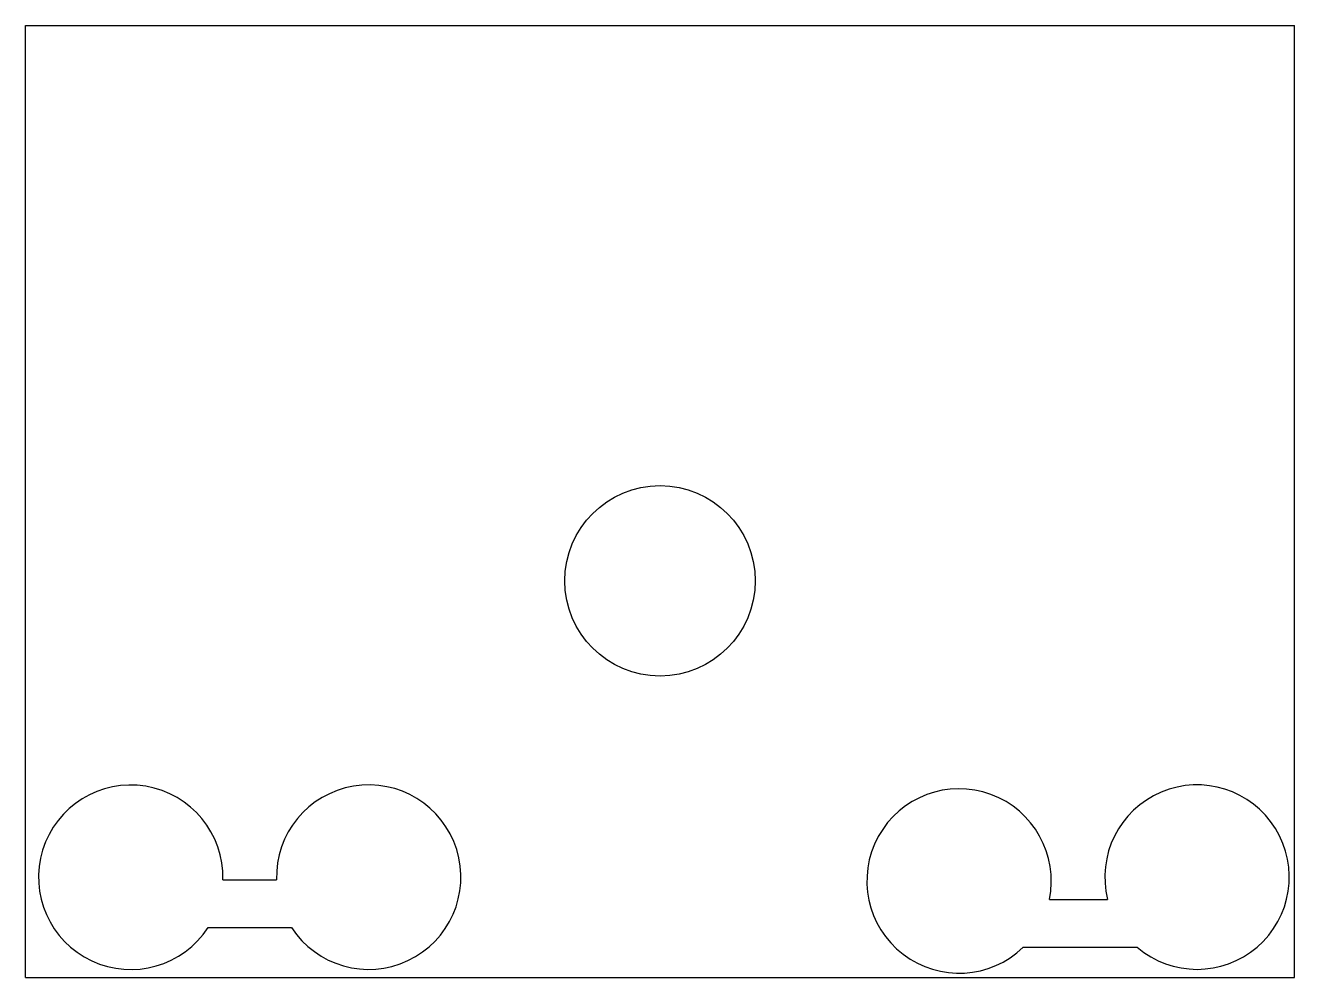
# Model space of a CAD drawing. Extents: x 0 to 80, y 0 to 60.
import ezdxf

# ---------------------------------------------------------------- set-up
doc = ezdxf.new("R2010")
doc.units = 0
doc.layers.add('VISIBLE', color=7, linetype='CONTINUOUS')

msp = doc.modelspace()

# ---------------------------------------------------------------- linework, layer by layer
at = {"layer": 'VISIBLE'}
for p, q in [((0, 0), (0, 60)), ((0, 60), (80, 60)), ((80, 0), (80, 60)), ((12.448, 6.164), (15.831, 6.164)), ((64.542, 4.916), (68.215, 4.916)), ((11.519, 3.164), (16.768, 3.164)), ((62.894, 1.916), (70.073, 1.916)), ((0, 0), (80, 0))]:
    msp.add_line(p, q, dxfattribs=at)
msp.add_circle((40, 25), 6, dxfattribs=at)
for centre, start, end in [((6.639, 6.32), 358.46331, 327.10731), ((21.639, 6.332), 213.03096, 181.65275), ((73.851, 6.332), 229.45834, 194.10404), ((58.851, 6.089), 348.35076, 314.09641)]:
    msp.add_arc(centre, 5.811, start, end, dxfattribs=at)

doc.saveas('drawing.dxf')
